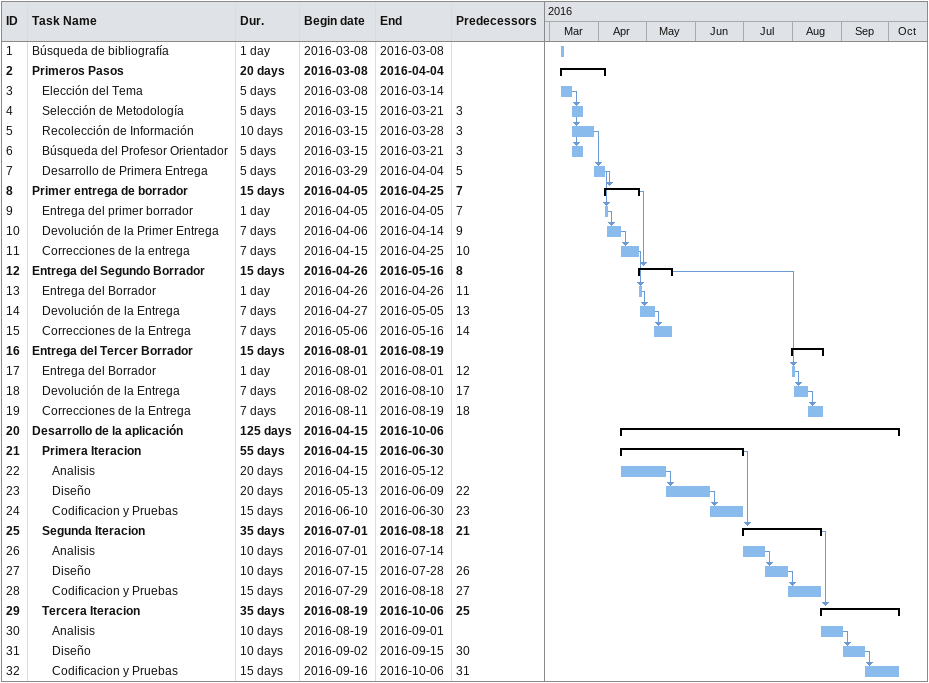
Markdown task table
| ID | Level | Task | Duration | Start | Finish | Predecessors |
|---|---|---|---|---|---|---|
| 1 | 1 | Búsqueda de bibliografía | 1d | 2016-03-08 | 2016-03-08 |  |
| 2 | 1 | **Primeros Pasos** | 20d | 2016-03-08 | 2016-04-04 |  |
| 3 | 2 | Elección del Tema | 5d | 2016-03-08 | 2016-03-14 |  |
| 4 | 2 | Selección de Metodología | 5d | 2016-03-15 | 2016-03-21 | 3 |
| 5 | 2 | Recolección de Información | 10d | 2016-03-15 | 2016-03-28 | 3 |
| 6 | 2 | Búsqueda del Profesor Orientador | 5d | 2016-03-15 | 2016-03-21 | 3 |
| 7 | 2 | Desarrollo de Primera Entrega | 5d | 2016-03-29 | 2016-04-04 | 5 |
| 8 | 1 | **Primer entrega de borrador** | 15d | 2016-04-05 | 2016-04-25 | 7 |
| 9 | 2 | Entrega del primer borrador | 1d | 2016-04-05 | 2016-04-05 | 7 |
| 10 | 2 | Devolución de la Primer Entrega | 7d | 2016-04-06 | 2016-04-14 | 9 |
| 11 | 2 | Correcciones de la entrega | 7d | 2016-04-15 | 2016-04-25 | 10 |
| 12 | 1 | **Entrega del Segundo Borrador** | 15d | 2016-04-26 | 2016-05-16 | 8 |
| 13 | 2 | Entrega del Borrador | 1d | 2016-04-26 | 2016-04-26 | 11 |
| 14 | 2 | Devolución de la Entrega | 7d | 2016-04-27 | 2016-05-05 | 13 |
| 15 | 2 | Correcciones de la Entrega | 7d | 2016-05-06 | 2016-05-16 | 14 |
| 16 | 1 | **Entrega del Tercer Borrador** | 15d | 2016-08-01 | 2016-08-19 |  |
| 17 | 2 | Entrega del Borrador | 1d | 2016-08-01 | 2016-08-01 | 12 |
| 18 | 2 | Devolución de la Entrega | 7d | 2016-08-02 | 2016-08-10 | 17 |
| 19 | 2 | Correcciones de la Entrega | 7d | 2016-08-11 | 2016-08-19 | 18 |
| 20 | 1 | **Desarrollo de la aplicación** | 125d | 2016-04-15 | 2016-10-06 |  |
| 21 | 2 | **Primera Iteracion** | 55d | 2016-04-15 | 2016-06-30 |  |
| 22 | 3 | Analisis | 20d | 2016-04-15 | 2016-05-12 |  |
| 23 | 3 | Diseño | 20d | 2016-05-13 | 2016-06-09 | 22 |
| 24 | 3 | Codificacion y Pruebas | 15d | 2016-06-10 | 2016-06-30 | 23 |
| 25 | 2 | **Segunda Iteracion** | 35d | 2016-07-01 | 2016-08-18 | 21 |
| 26 | 3 | Analisis | 10d | 2016-07-01 | 2016-07-14 |  |
| 27 | 3 | Diseño | 10d | 2016-07-15 | 2016-07-28 | 26 |
| 28 | 3 | Codificacion y Pruebas | 15d | 2016-07-29 | 2016-08-18 | 27 |
| 29 | 2 | **Tercera Iteracion** | 35d | 2016-08-19 | 2016-10-06 | 25 |
| 30 | 3 | Analisis | 10d | 2016-08-19 | 2016-09-01 |  |
| 31 | 3 | Diseño | 10d | 2016-09-02 | 2016-09-15 | 30 |
| 32 | 3 | Codificacion y Pruebas | 15d | 2016-09-16 | 2016-10-06 | 31 |
